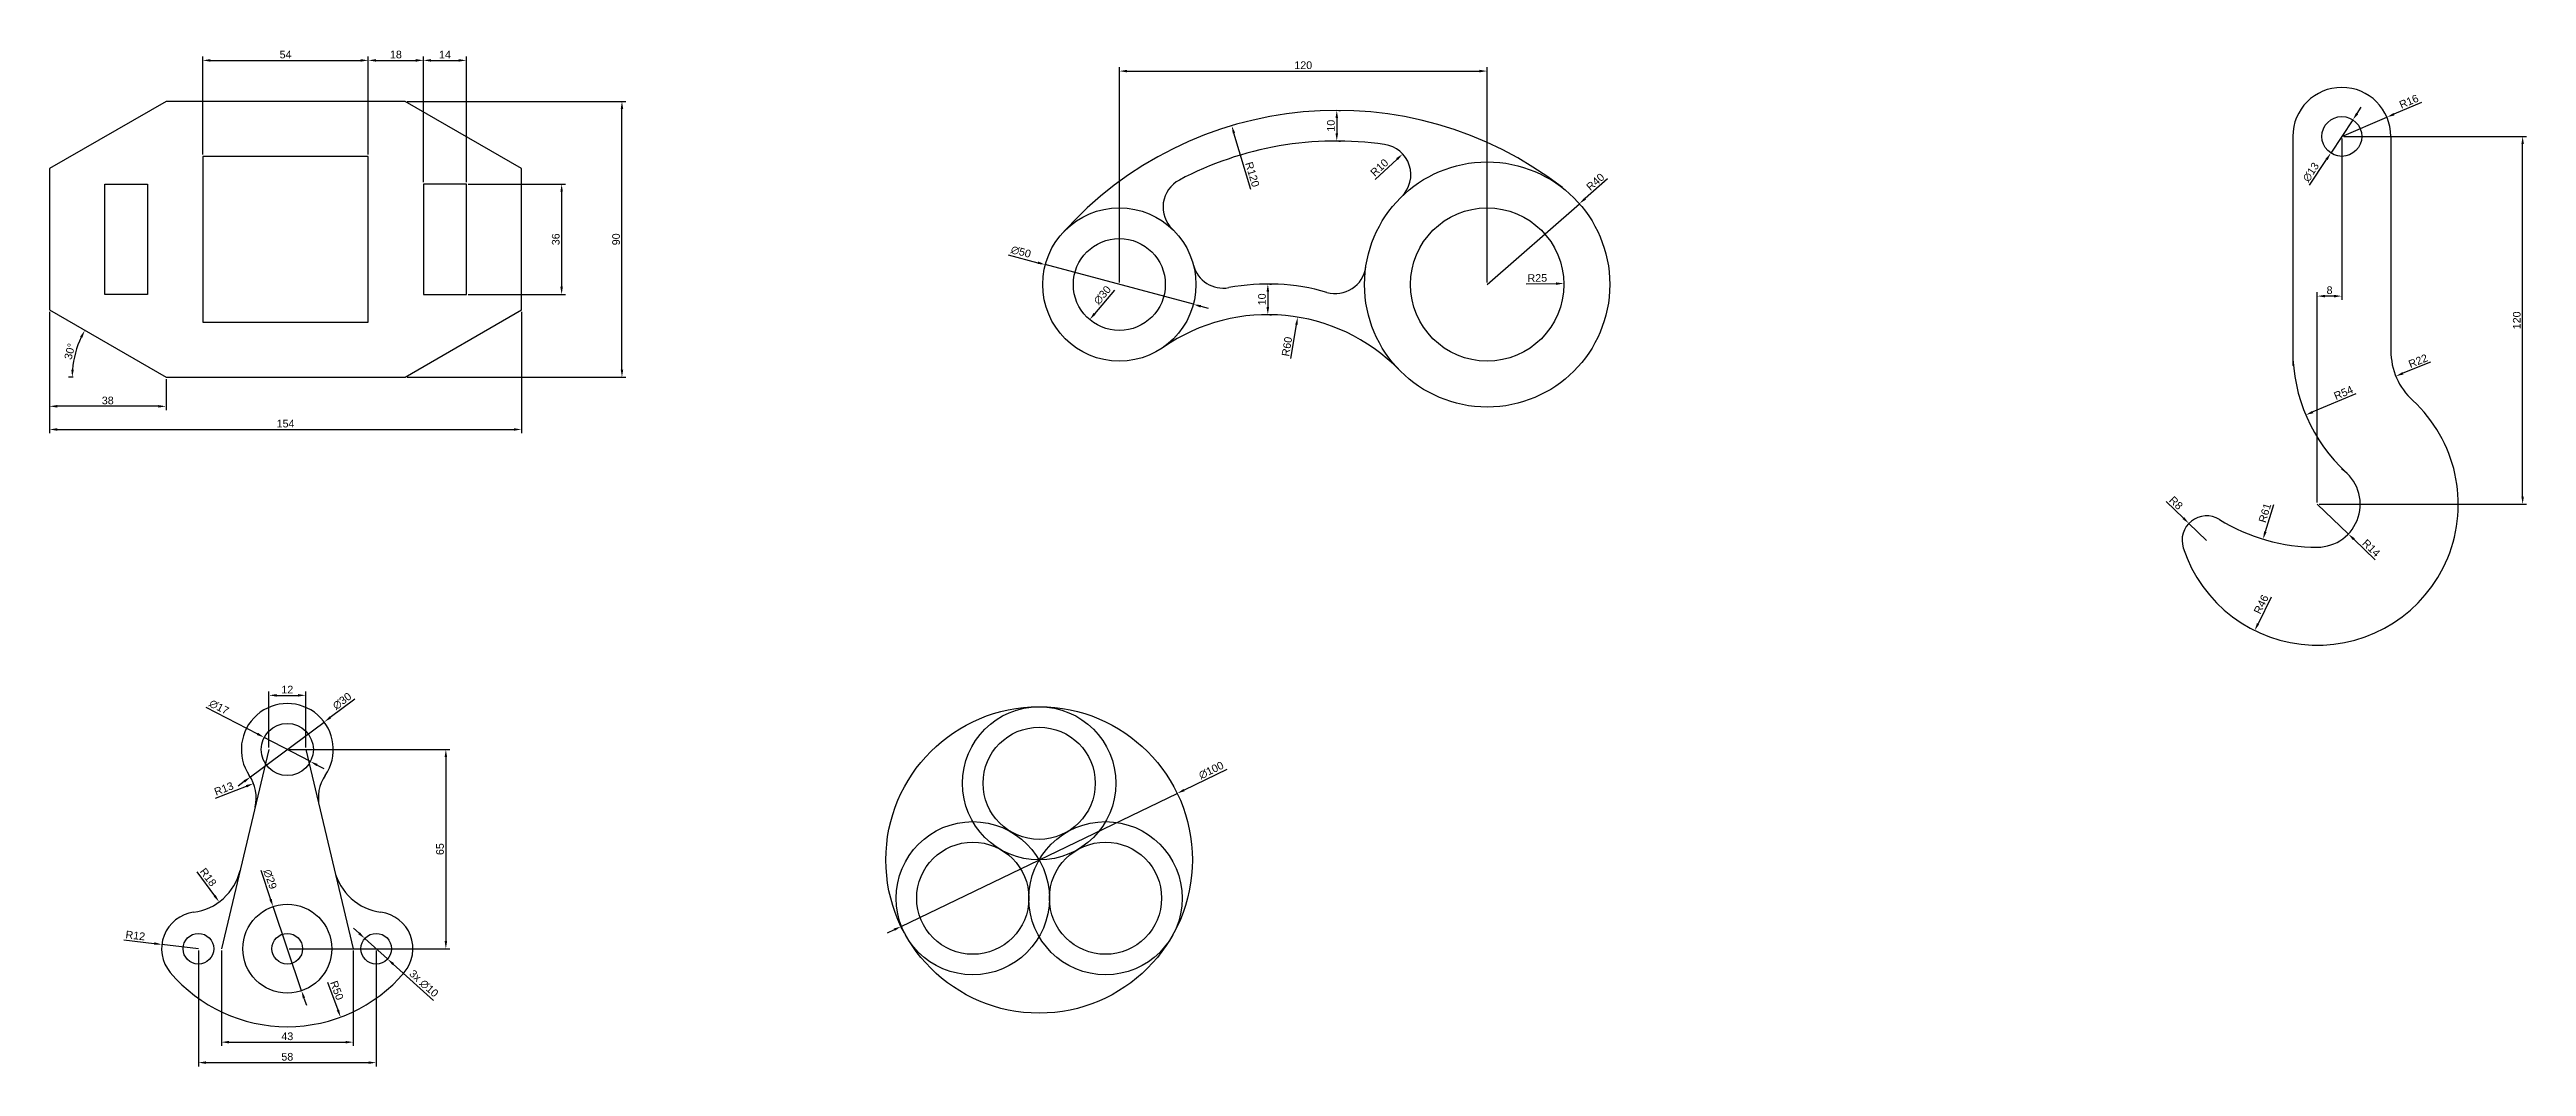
# Model space of a CAD drawing. Header units: millimetres. Extents: x 1952 to 2760, y 1445 to 1777.
import ezdxf

# ---------------------------------------------------------------- set-up
doc = ezdxf.new("R2010")
doc.units = ezdxf.units.MM
doc.styles.get("Standard").update_dxf_attribs({"font": 'arial.ttf'})
doc.dimstyles.new('ISO-25', dxfattribs={"dimtxt": 2.5, "dimasz": 2.5, "dimexe": 1.25, "dimexo": 0.625, "dimtad": 1, "dimtxsty": 'Standard', "dimcen": 2.5, "dimadec": 0, "dimazin": 0, "dimtfac": 1, "dimtmove": 0, "dimatfit": 3, "dimfxl": 0, "dimarcsym": 0})

# ---------------------------------------------------------------- blocks, each defined once
blk = doc.blocks.new('*D1')
at = {"color": 0, "lineweight": -2, "transparency": 16777216}
for p, q in [((1951.89, 1691.57), (1951.89, 1651.97)), ((2105.89, 1691.57), (2105.89, 1651.97)), ((1954.39, 1653.22), (2103.39, 1653.22))]:
    blk.add_line(p, q, dxfattribs=at)
at = {"color": 0, "transparency": 16777216}
for points in [[(1954.39, 1653.63), (1954.39, 1652.8), (1951.89, 1653.22)], [(2103.39, 1653.63), (2103.39, 1652.8), (2105.89, 1653.22)]]:
    blk.add_solid(points, dxfattribs=at)
at = {"layer": 'Defpoints', "color": 0, "transparency": 16777216}
for p in [(1951.89, 1692.2), (2105.89, 1692.2), (2105.89, 1653.22)]:
    blk.add_point(p, dxfattribs=at)
at = {"color": 0, "transparency": 16777216, "insert": (2028.89, 1655.12), "char_height": 2.5, "attachment_point": 5}
blk.add_mtext('154', dxfattribs=at)
blk = doc.blocks.new('*D2')
at = {"color": 0, "lineweight": -2, "transparency": 16777216}
for p, q in [((1951.89, 1691.57), (1951.89, 1659.52)), ((1989.89, 1669.63), (1989.89, 1659.52)), ((1987.39, 1660.77), (1954.39, 1660.77))]:
    blk.add_line(p, q, dxfattribs=at)
at = {"color": 0, "transparency": 16777216}
for points in [[(1954.39, 1661.19), (1954.39, 1660.35), (1951.89, 1660.77)], [(1987.39, 1661.19), (1987.39, 1660.35), (1989.89, 1660.77)]]:
    blk.add_solid(points, dxfattribs=at)
at = {"layer": 'Defpoints', "color": 0, "transparency": 16777216}
for p in [(1951.89, 1692.2), (1989.89, 1670.26), (1951.89, 1660.77)]:
    blk.add_point(p, dxfattribs=at)
at = {"color": 0, "transparency": 16777216, "insert": (1970.89, 1662.67), "char_height": 2.5, "attachment_point": 5}
blk.add_mtext('38', dxfattribs=at)
blk = doc.blocks.new('*D3')
at = {"color": 0, "lineweight": -2, "transparency": 16777216}
for p, q in [((2088.52, 1733.26), (2120.21, 1733.26)), ((2118.96, 1730.76), (2118.96, 1699.76)), ((2088.52, 1697.26), (2120.21, 1697.26))]:
    blk.add_line(p, q, dxfattribs=at)
at = {"color": 0, "transparency": 16777216}
for points in [[(2118.54, 1730.76), (2119.37, 1730.76), (2118.96, 1733.26)], [(2118.54, 1699.76), (2119.37, 1699.76), (2118.96, 1697.26)]]:
    blk.add_solid(points, dxfattribs=at)
at = {"layer": 'Defpoints', "color": 0, "transparency": 16777216}
for p in [(2087.89, 1733.26), (2087.89, 1697.26), (2118.96, 1697.26)]:
    blk.add_point(p, dxfattribs=at)
at = {"color": 0, "transparency": 16777216, "insert": (2117.05, 1715.26), "char_height": 2.5, "attachment_point": 5, "rotation": 90}
blk.add_mtext('36', dxfattribs=at)
blk = doc.blocks.new('*D4')
at = {"color": 0, "lineweight": -2, "transparency": 16777216}
for p, q in [((2001.89, 1742.88), (2001.89, 1774.89)), ((2004.39, 1773.64), (2053.39, 1773.64)), ((2055.89, 1742.88), (2055.89, 1774.89))]:
    blk.add_line(p, q, dxfattribs=at)
at = {"color": 0, "transparency": 16777216}
for points in [[(2004.39, 1774.06), (2004.39, 1773.22), (2001.89, 1773.64)], [(2053.39, 1774.06), (2053.39, 1773.22), (2055.89, 1773.64)]]:
    blk.add_solid(points, dxfattribs=at)
at = {"layer": 'Defpoints', "color": 0, "transparency": 16777216}
for p in [(2055.89, 1773.64), (2001.89, 1742.26), (2055.89, 1742.26)]:
    blk.add_point(p, dxfattribs=at)
at = {"color": 0, "transparency": 16777216, "insert": (2028.89, 1775.54), "char_height": 2.5, "attachment_point": 5}
blk.add_mtext('54', dxfattribs=at)
blk = doc.blocks.new('*D5')
at = {"color": 0, "lineweight": -2, "transparency": 16777216}
for p, q in [((2055.89, 1742.88), (2055.89, 1774.89)), ((2058.39, 1773.64), (2071.39, 1773.64)), ((2073.89, 1733.88), (2073.89, 1774.89))]:
    blk.add_line(p, q, dxfattribs=at)
at = {"color": 0, "transparency": 16777216}
for points in [[(2058.39, 1774.06), (2058.39, 1773.22), (2055.89, 1773.64)], [(2071.39, 1774.06), (2071.39, 1773.22), (2073.89, 1773.64)]]:
    blk.add_solid(points, dxfattribs=at)
at = {"layer": 'Defpoints', "color": 0, "transparency": 16777216}
for p in [(2073.89, 1773.64), (2055.89, 1742.26), (2073.89, 1733.26)]:
    blk.add_point(p, dxfattribs=at)
at = {"color": 0, "transparency": 16777216, "insert": (2064.89, 1775.54), "char_height": 2.5, "attachment_point": 5}
blk.add_mtext('18', dxfattribs=at)
blk = doc.blocks.new('*D6')
at = {"color": 0, "lineweight": -2, "transparency": 16777216}
for p, q in [((2073.89, 1733.88), (2073.89, 1774.89)), ((2076.39, 1773.64), (2085.39, 1773.64)), ((2087.89, 1733.88), (2087.89, 1774.89))]:
    blk.add_line(p, q, dxfattribs=at)
at = {"color": 0, "transparency": 16777216}
for points in [[(2076.39, 1774.06), (2076.39, 1773.22), (2073.89, 1773.64)], [(2085.39, 1774.06), (2085.39, 1773.22), (2087.89, 1773.64)]]:
    blk.add_solid(points, dxfattribs=at)
at = {"layer": 'Defpoints', "color": 0, "transparency": 16777216}
for p in [(2087.89, 1773.64), (2073.89, 1733.26), (2087.89, 1733.26)]:
    blk.add_point(p, dxfattribs=at)
at = {"color": 0, "transparency": 16777216, "insert": (2080.89, 1775.52), "char_height": 2.5, "attachment_point": 5}
blk.add_mtext('14', dxfattribs=at)
blk = doc.blocks.new('*D7')
at = {"color": 0, "lineweight": -2, "transparency": 16777216}
for p, q in [((2068.52, 1760.26), (2139.89, 1760.26)), ((2138.64, 1672.76), (2138.64, 1757.76)), ((2068.52, 1670.26), (2139.89, 1670.26))]:
    blk.add_line(p, q, dxfattribs=at)
at = {"color": 0, "transparency": 16777216}
for points in [[(2138.23, 1757.76), (2139.06, 1757.76), (2138.64, 1760.26)], [(2138.23, 1672.76), (2139.06, 1672.76), (2138.64, 1670.26)]]:
    blk.add_solid(points, dxfattribs=at)
at = {"layer": 'Defpoints', "color": 0, "transparency": 16777216}
for p in [(2067.89, 1760.26), (2138.64, 1760.26), (2067.89, 1670.26)]:
    blk.add_point(p, dxfattribs=at)
at = {"color": 0, "transparency": 16777216, "insert": (2136.74, 1715.26), "char_height": 2.5, "attachment_point": 5, "rotation": 90}
blk.add_mtext('90', dxfattribs=at)
blk = doc.blocks.new('*D8')
at = {"color": 0, "lineweight": -2, "transparency": 16777216}
blk.add_line((1959.62, 1670.26), (1958.05, 1670.26), dxfattribs=at)
blk.add_arc((1989.89, 1670.26), 30.59, 154.68354, 175.31646, dxfattribs=at)
at = {"color": 0, "transparency": 16777216}
for points in [[(1961.87, 1683.53), (1962.61, 1683.15), (1963.4, 1685.56)], [(1959.82, 1672.74), (1958.99, 1672.77), (1959.3, 1670.26)]]:
    blk.add_solid(points, dxfattribs=at)
at = {"layer": 'Defpoints', "color": 0, "transparency": 16777216}
for p in [(1951.89, 1692.2), (1961.15, 1680.72), (1960.25, 1670.26), (1989.89, 1670.26), (1989.89, 1670.26)]:
    blk.add_point(p, dxfattribs=at)
at = {"color": 0, "transparency": 16777216, "insert": (1958.51, 1678.67), "char_height": 2.5, "attachment_point": 5, "rotation": 75}
blk.add_mtext('30°', dxfattribs=at)
blk = doc.blocks.new('*D9')
at = {"color": 0, "lineweight": -2, "transparency": 16777216}
for p, q in [((2300.91, 1701.14), (2300.91, 1771.4)), ((2303.41, 1770.15), (2418.41, 1770.15)), ((2420.91, 1701.14), (2420.91, 1771.4))]:
    blk.add_line(p, q, dxfattribs=at)
at = {"color": 0, "transparency": 16777216}
for points in [[(2303.41, 1770.56), (2303.41, 1769.73), (2300.91, 1770.15)], [(2418.41, 1770.56), (2418.41, 1769.73), (2420.91, 1770.15)]]:
    blk.add_solid(points, dxfattribs=at)
at = {"layer": 'Defpoints', "color": 0, "transparency": 16777216}
for p in [(2420.91, 1770.15), (2300.91, 1700.52), (2420.91, 1700.52)]:
    blk.add_point(p, dxfattribs=at)
at = {"color": 0, "transparency": 16777216, "insert": (2360.91, 1772.05), "char_height": 2.5, "attachment_point": 5}
blk.add_mtext('120', dxfattribs=at)
blk = doc.blocks.new('*D10')
at = {"color": 0, "lineweight": -2, "transparency": 16777216}
for p, q in [((2371.85, 1754.83), (2371.85, 1749.83)), ((2372.47, 1757.33), (2373.1, 1757.33)), ((2372.47, 1747.33), (2373.1, 1747.33))]:
    blk.add_line(p, q, dxfattribs=at)
at = {"color": 0, "transparency": 16777216}
for points in [[(2371.43, 1754.83), (2372.27, 1754.83), (2371.85, 1757.33)], [(2371.43, 1749.83), (2372.27, 1749.83), (2371.85, 1747.33)]]:
    blk.add_solid(points, dxfattribs=at)
at = {"layer": 'Defpoints', "color": 0, "transparency": 16777216}
for p in [(2371.85, 1757.33), (2371.85, 1747.33), (2371.85, 1747.33)]:
    blk.add_point(p, dxfattribs=at)
at = {"color": 0, "transparency": 16777216, "insert": (2369.95, 1752.33), "char_height": 2.5, "attachment_point": 5, "rotation": 90}
blk.add_mtext('10', dxfattribs=at)
blk = doc.blocks.new('*D11')
at = {"color": 0, "lineweight": -2, "transparency": 16777216}
for p, q in [((2349.35, 1698.17), (2349.35, 1693.17)), ((2349.97, 1700.67), (2350.6, 1700.67)), ((2349.97, 1690.67), (2350.6, 1690.67))]:
    blk.add_line(p, q, dxfattribs=at)
at = {"color": 0, "transparency": 16777216}
for points in [[(2348.93, 1698.17), (2349.77, 1698.17), (2349.35, 1700.67)], [(2348.93, 1693.17), (2349.77, 1693.17), (2349.35, 1690.67)]]:
    blk.add_solid(points, dxfattribs=at)
at = {"layer": 'Defpoints', "color": 0, "transparency": 16777216}
for p in [(2349.35, 1700.67), (2349.35, 1690.67), (2349.35, 1690.67)]:
    blk.add_point(p, dxfattribs=at)
at = {"color": 0, "transparency": 16777216, "insert": (2347.45, 1695.67), "char_height": 2.5, "attachment_point": 5, "rotation": 90}
blk.add_mtext('10', dxfattribs=at)
blk = doc.blocks.new('*D12')
at = {"color": 0, "lineweight": -2, "transparency": 16777216}
blk.add_line((2299.33, 1698.64), (2292.84, 1690.97), dxfattribs=at)
at = {"color": 0, "transparency": 16777216}
blk.add_solid([(2292.52, 1691.24), (2293.16, 1690.7), (2291.23, 1689.06)], dxfattribs=at)
at = {"layer": 'Defpoints', "color": 0, "transparency": 16777216}
for p in [(2310.6, 1711.97), (2291.23, 1689.06)]:
    blk.add_point(p, dxfattribs=at)
at = {"color": 0, "transparency": 16777216, "insert": (2295.39, 1697.03), "char_height": 2.5, "attachment_point": 5, "rotation": 49.78536}
blk.add_mtext('∅30', dxfattribs=at)
blk = doc.blocks.new('*D13')
at = {"color": 0, "lineweight": -2, "transparency": 16777216}
for p, q in [((2264.65, 1710.23), (2274.35, 1707.63)), ((2325.06, 1694.05), (2276.76, 1706.99)), ((2327.48, 1693.4), (2329.89, 1692.76))]:
    blk.add_line(p, q, dxfattribs=at)
at = {"color": 0, "transparency": 16777216}
for points in [[(2274.46, 1708.03), (2274.24, 1707.23), (2276.76, 1706.99)], [(2327.58, 1693.81), (2327.37, 1693), (2325.06, 1694.05)]]:
    blk.add_solid(points, dxfattribs=at)
at = {"layer": 'Defpoints', "color": 0, "transparency": 16777216}
for p in [(2276.76, 1706.99), (2325.06, 1694.05)]:
    blk.add_point(p, dxfattribs=at)
at = {"color": 0, "transparency": 16777216, "insert": (2268.8, 1711.16), "char_height": 2.5, "attachment_point": 5, "rotation": 345.00863}
blk.add_mtext('∅50', dxfattribs=at)
blk = doc.blocks.new('*D14')
at = {"color": 0, "lineweight": -2, "transparency": 16777216}
blk.add_line((2343.79, 1731.51), (2338.3, 1749.94), dxfattribs=at)
at = {"color": 0, "transparency": 16777216}
blk.add_solid([(2338.69, 1750.06), (2337.9, 1749.82), (2337.58, 1752.33)], dxfattribs=at)
at = {"layer": 'Defpoints', "color": 0, "transparency": 16777216}
for p in [(2337.58, 1752.33), (2371.85, 1637.33)]:
    blk.add_point(p, dxfattribs=at)
at = {"color": 0, "transparency": 16777216, "insert": (2344.3, 1736.44), "char_height": 2.5, "attachment_point": 5, "rotation": 286.59298}
blk.add_mtext('R120', dxfattribs=at)
blk = doc.blocks.new('*D15')
at = {"color": 0, "lineweight": -2, "transparency": 16777216}
blk.add_line((2384.38, 1734.82), (2391.51, 1741.42), dxfattribs=at)
at = {"color": 0, "transparency": 16777216}
blk.add_solid([(2391.23, 1741.72), (2391.8, 1741.11), (2393.35, 1743.11)], dxfattribs=at)
at = {"layer": 'Defpoints', "color": 0, "transparency": 16777216}
for p in [(2393.35, 1743.11), (2386.01, 1736.32)]:
    blk.add_point(p, dxfattribs=at)
at = {"color": 0, "transparency": 16777216, "insert": (2385.74, 1738.66), "char_height": 2.5, "attachment_point": 5, "rotation": 42.78304}
blk.add_mtext('R10', dxfattribs=at)
blk = doc.blocks.new('*D16')
at = {"color": 0, "lineweight": -2, "transparency": 16777216}
blk.add_line((2433.67, 1700.68), (2443.41, 1700.81), dxfattribs=at)
at = {"color": 0, "transparency": 16777216}
blk.add_solid([(2443.4, 1701.22), (2443.42, 1700.39), (2445.91, 1700.84)], dxfattribs=at)
at = {"layer": 'Defpoints', "color": 0, "transparency": 16777216}
for p in [(2420.91, 1700.52), (2445.91, 1700.84)]:
    blk.add_point(p, dxfattribs=at)
at = {"color": 0, "transparency": 16777216, "insert": (2437.27, 1702.63), "char_height": 2.5, "attachment_point": 5, "rotation": 0.736}
blk.add_mtext('R25', dxfattribs=at)
blk = doc.blocks.new('*D17')
at = {"color": 0, "lineweight": -2, "transparency": 16777216}
for p, q in [((2460.18, 1734.94), (2452.87, 1728.53)), ((2420.91, 1700.52), (2450.99, 1726.88))]:
    blk.add_line(p, q, dxfattribs=at)
at = {"color": 0, "transparency": 16777216}
blk.add_solid([(2452.6, 1728.85), (2453.15, 1728.22), (2450.99, 1726.88)], dxfattribs=at)
at = {"layer": 'Defpoints', "color": 0, "transparency": 16777216}
for p in [(2450.99, 1726.88), (2420.91, 1700.52)]:
    blk.add_point(p, dxfattribs=at)
at = {"color": 0, "transparency": 16777216, "insert": (2456.21, 1733.99), "char_height": 2.5, "attachment_point": 5, "rotation": 41.23551}
blk.add_mtext('R40', dxfattribs=at)
blk = doc.blocks.new('*D18')
at = {"color": 0, "lineweight": -2, "transparency": 16777216}
blk.add_line((2356.88, 1676.4), (2358.69, 1687.41), dxfattribs=at)
at = {"color": 0, "transparency": 16777216}
blk.add_solid([(2358.28, 1687.47), (2359.1, 1687.34), (2359.1, 1689.87)], dxfattribs=at)
at = {"layer": 'Defpoints', "color": 0, "transparency": 16777216}
for p in [(2359.1, 1689.87), (2349.35, 1630.67)]:
    blk.add_point(p, dxfattribs=at)
at = {"color": 0, "transparency": 16777216, "insert": (2355.59, 1680.27), "char_height": 2.5, "attachment_point": 5, "rotation": 80.65229}
blk.add_mtext('R60', dxfattribs=at)
blk = doc.blocks.new('*D19')
at = {"color": 0, "lineweight": -2, "transparency": 16777216}
for p, q in [((2699.74, 1748.19), (2699.74, 1695.48)), ((2691.74, 1629.44), (2691.74, 1697.98)), ((2697.24, 1696.73), (2694.24, 1696.73))]:
    blk.add_line(p, q, dxfattribs=at)
at = {"color": 0, "transparency": 16777216}
for points in [[(2694.24, 1697.14), (2694.24, 1696.31), (2691.74, 1696.73)], [(2697.24, 1697.14), (2697.24, 1696.31), (2699.74, 1696.73)]]:
    blk.add_solid(points, dxfattribs=at)
at = {"layer": 'Defpoints', "color": 0, "transparency": 16777216}
for p in [(2699.74, 1748.82), (2691.74, 1696.73), (2691.74, 1628.82)]:
    blk.add_point(p, dxfattribs=at)
at = {"color": 0, "transparency": 16777216, "insert": (2695.74, 1698.63), "char_height": 2.5, "attachment_point": 5}
blk.add_mtext('8', dxfattribs=at)
blk = doc.blocks.new('*D20')
at = {"color": 0, "lineweight": -2, "transparency": 16777216}
for p, q in [((2700.36, 1748.82), (2759.98, 1748.82)), ((2758.73, 1631.32), (2758.73, 1746.32)), ((2692.36, 1628.82), (2759.98, 1628.82))]:
    blk.add_line(p, q, dxfattribs=at)
at = {"color": 0, "transparency": 16777216}
for points in [[(2758.31, 1746.32), (2759.15, 1746.32), (2758.73, 1748.82)], [(2758.31, 1631.32), (2759.15, 1631.32), (2758.73, 1628.82)]]:
    blk.add_solid(points, dxfattribs=at)
at = {"layer": 'Defpoints', "color": 0, "transparency": 16777216}
for p in [(2699.74, 1748.82), (2758.73, 1748.82), (2691.74, 1628.82)]:
    blk.add_point(p, dxfattribs=at)
at = {"color": 0, "transparency": 16777216, "insert": (2756.83, 1688.82), "char_height": 2.5, "attachment_point": 5, "rotation": 90}
blk.add_mtext('120', dxfattribs=at)
blk = doc.blocks.new('*D21')
at = {"color": 0, "lineweight": -2, "transparency": 16777216}
for p, q in [((2703.33, 1754.23), (2696.14, 1743.4)), ((2704.72, 1756.31), (2706.1, 1758.4)), ((2689.2, 1732.94), (2694.76, 1741.32))]:
    blk.add_line(p, q, dxfattribs=at)
at = {"color": 0, "transparency": 16777216}
for points in [[(2704.37, 1756.54), (2705.06, 1756.08), (2703.33, 1754.23)], [(2694.41, 1741.55), (2695.11, 1741.09), (2696.14, 1743.4)]]:
    blk.add_solid(points, dxfattribs=at)
at = {"layer": 'Defpoints', "color": 0, "transparency": 16777216}
for p in [(2703.33, 1754.23), (2696.14, 1743.4)]:
    blk.add_point(p, dxfattribs=at)
at = {"color": 0, "transparency": 16777216, "insert": (2689.65, 1737.18), "char_height": 2.5, "attachment_point": 5, "rotation": 56.41629}
blk.add_mtext('∅13', dxfattribs=at)
blk = doc.blocks.new('*D22')
at = {"color": 0, "lineweight": -2, "transparency": 16777216}
for p, q in [((2699.74, 1748.82), (2714.45, 1755.1)), ((2725.69, 1759.9), (2716.75, 1756.08))]:
    blk.add_line(p, q, dxfattribs=at)
at = {"color": 0, "transparency": 16777216}
blk.add_solid([(2716.59, 1756.47), (2716.92, 1755.7), (2714.45, 1755.1)], dxfattribs=at)
at = {"layer": 'Defpoints', "color": 0, "transparency": 16777216}
for p in [(2714.45, 1755.1), (2699.74, 1748.82)]:
    blk.add_point(p, dxfattribs=at)
at = {"color": 0, "transparency": 16777216, "insert": (2721.62, 1760.23), "char_height": 2.5, "attachment_point": 5, "rotation": 23.13084}
blk.add_mtext('R16', dxfattribs=at)
blk = doc.blocks.new('*D23')
at = {"color": 0, "lineweight": -2, "transparency": 16777216}
blk.add_line((2728.66, 1675.2), (2719.68, 1671.54), dxfattribs=at)
at = {"color": 0, "transparency": 16777216}
blk.add_solid([(2719.52, 1671.93), (2719.84, 1671.16), (2717.36, 1670.6)], dxfattribs=at)
at = {"layer": 'Defpoints', "color": 0, "transparency": 16777216}
for p in [(2737.74, 1678.9), (2717.36, 1670.6)]:
    blk.add_point(p, dxfattribs=at)
at = {"color": 0, "transparency": 16777216, "insert": (2724.62, 1675.58), "char_height": 2.5, "attachment_point": 5, "rotation": 22.15755}
blk.add_mtext('R22', dxfattribs=at)
blk = doc.blocks.new('*D24')
at = {"color": 0, "lineweight": -2, "transparency": 16777216}
for p, q in [((2691.74, 1628.82), (2701.85, 1619.13)), ((2710.67, 1610.69), (2703.66, 1617.41))]:
    blk.add_line(p, q, dxfattribs=at)
at = {"color": 0, "transparency": 16777216}
blk.add_solid([(2703.95, 1617.71), (2703.37, 1617.1), (2701.85, 1619.13)], dxfattribs=at)
at = {"layer": 'Defpoints', "color": 0, "transparency": 16777216}
for p in [(2691.74, 1628.82), (2701.85, 1619.13)]:
    blk.add_point(p, dxfattribs=at)
at = {"color": 0, "transparency": 16777216, "insert": (2709.37, 1614.54), "char_height": 2.5, "attachment_point": 5, "rotation": 316.24596}
blk.add_mtext('R14', dxfattribs=at)
blk = doc.blocks.new('*D25')
at = {"color": 0, "lineweight": -2, "transparency": 16777216}
blk.add_line((2704.34, 1664.84), (2690.27, 1658.92), dxfattribs=at)
at = {"color": 0, "transparency": 16777216}
blk.add_solid([(2690.11, 1659.3), (2690.43, 1658.53), (2687.97, 1657.95)], dxfattribs=at)
at = {"layer": 'Defpoints', "color": 0, "transparency": 16777216}
for p in [(2737.74, 1678.9), (2687.97, 1657.95)]:
    blk.add_point(p, dxfattribs=at)
at = {"color": 0, "transparency": 16777216, "insert": (2700.28, 1665.19), "char_height": 2.5, "attachment_point": 5, "rotation": 22.82404}
blk.add_mtext('R54', dxfattribs=at)
blk = doc.blocks.new('*D26')
at = {"color": 0, "lineweight": -2, "transparency": 16777216}
for p, q in [((2642.43, 1629.7), (2648.04, 1624.3)), ((2655.61, 1617.03), (2649.85, 1622.57))]:
    blk.add_line(p, q, dxfattribs=at)
at = {"color": 0, "transparency": 16777216}
blk.add_solid([(2648.33, 1624.61), (2647.75, 1624), (2649.85, 1622.57)], dxfattribs=at)
at = {"layer": 'Defpoints', "color": 0, "transparency": 16777216}
for p in [(2649.85, 1622.57), (2655.61, 1617.03)]:
    blk.add_point(p, dxfattribs=at)
at = {"color": 0, "transparency": 16777216, "insert": (2645.65, 1629.24), "char_height": 2.5, "attachment_point": 5, "rotation": 316.13583}
blk.add_mtext('R8', dxfattribs=at)
blk = doc.blocks.new('*D27')
at = {"color": 0, "lineweight": -2, "transparency": 16777216}
blk.add_line((2677.45, 1628.67), (2674.77, 1619.83), dxfattribs=at)
at = {"color": 0, "transparency": 16777216}
blk.add_solid([(2674.37, 1619.95), (2675.17, 1619.71), (2674.05, 1617.44)], dxfattribs=at)
at = {"layer": 'Defpoints', "color": 0, "transparency": 16777216}
for p in [(2691.74, 1675.82), (2674.05, 1617.44)]:
    blk.add_point(p, dxfattribs=at)
at = {"color": 0, "transparency": 16777216, "insert": (2674.65, 1626), "char_height": 2.5, "attachment_point": 5, "rotation": 73.13939}
blk.add_mtext('R61', dxfattribs=at)
blk = doc.blocks.new('*D28')
at = {"color": 0, "lineweight": -2, "transparency": 16777216}
blk.add_line((2676.74, 1598.55), (2672.42, 1589.84), dxfattribs=at)
at = {"color": 0, "transparency": 16777216}
blk.add_solid([(2672.04, 1590.03), (2672.79, 1589.66), (2671.31, 1587.6)], dxfattribs=at)
at = {"layer": 'Defpoints', "color": 0, "transparency": 16777216}
for p in [(2691.74, 1628.82), (2671.31, 1587.6)]:
    blk.add_point(p, dxfattribs=at)
at = {"color": 0, "transparency": 16777216, "insert": (2673.43, 1596.16), "char_height": 2.5, "attachment_point": 5, "rotation": 63.63032}
blk.add_mtext('R46', dxfattribs=at)
blk = doc.blocks.new('*D29')
at = {"color": 0, "lineweight": -2, "transparency": 16777216}
for p, q in [((2023.46, 1549.43), (2023.46, 1567.72)), ((2035.46, 1549.43), (2035.46, 1567.72)), ((2025.96, 1566.47), (2032.96, 1566.47))]:
    blk.add_line(p, q, dxfattribs=at)
at = {"color": 0, "transparency": 16777216}
for points in [[(2025.96, 1566.88), (2025.96, 1566.05), (2023.46, 1566.47)], [(2032.96, 1566.88), (2032.96, 1566.05), (2035.46, 1566.47)]]:
    blk.add_solid(points, dxfattribs=at)
at = {"layer": 'Defpoints', "color": 0, "transparency": 16777216}
for p in [(2035.46, 1566.47), (2023.46, 1548.8), (2035.46, 1548.8)]:
    blk.add_point(p, dxfattribs=at)
at = {"color": 0, "transparency": 16777216, "insert": (2029.46, 1568.35), "char_height": 2.5, "attachment_point": 5}
blk.add_mtext('12', dxfattribs=at)
blk = doc.blocks.new('*D32')
at = {"color": 0, "lineweight": -2, "transparency": 16777216}
for p, q in [((2007.96, 1483.18), (2007.96, 1452.06)), ((2050.96, 1483.18), (2050.96, 1452.06)), ((2010.46, 1453.31), (2048.46, 1453.31))]:
    blk.add_line(p, q, dxfattribs=at)
at = {"color": 0, "transparency": 16777216}
for points in [[(2010.46, 1453.72), (2010.46, 1452.89), (2007.96, 1453.31)], [(2048.46, 1453.72), (2048.46, 1452.89), (2050.96, 1453.31)]]:
    blk.add_solid(points, dxfattribs=at)
at = {"layer": 'Defpoints', "color": 0, "transparency": 16777216}
for p in [(2007.96, 1483.8), (2050.96, 1483.8), (2050.96, 1453.31)]:
    blk.add_point(p, dxfattribs=at)
at = {"color": 0, "transparency": 16777216, "insert": (2029.46, 1455.21), "char_height": 2.5, "attachment_point": 5}
blk.add_mtext('43', dxfattribs=at)
blk = doc.blocks.new('*D33')
at = {"color": 0, "lineweight": -2, "transparency": 16777216}
for p, q in [((2000.46, 1483.18), (2000.46, 1445.38)), ((2058.46, 1483.18), (2058.46, 1445.38)), ((2002.96, 1446.63), (2055.96, 1446.63))]:
    blk.add_line(p, q, dxfattribs=at)
at = {"color": 0, "transparency": 16777216}
for points in [[(2002.96, 1447.05), (2002.96, 1446.21), (2000.46, 1446.63)], [(2055.96, 1447.05), (2055.96, 1446.21), (2058.46, 1446.63)]]:
    blk.add_solid(points, dxfattribs=at)
at = {"layer": 'Defpoints', "color": 0, "transparency": 16777216}
for p in [(2000.46, 1483.8), (2058.46, 1483.8), (2058.46, 1446.63)]:
    blk.add_point(p, dxfattribs=at)
at = {"color": 0, "transparency": 16777216, "insert": (2029.46, 1448.53), "char_height": 2.5, "attachment_point": 5}
blk.add_mtext('58', dxfattribs=at)
blk = doc.blocks.new('*D34')
at = {"color": 0, "lineweight": -2, "transparency": 16777216}
for p, q in [((2030.08, 1548.8), (2082.44, 1548.8)), ((2081.19, 1546.3), (2081.19, 1486.3)), ((2030.08, 1483.8), (2082.44, 1483.8))]:
    blk.add_line(p, q, dxfattribs=at)
at = {"color": 0, "transparency": 16777216}
for points in [[(2080.78, 1546.3), (2081.61, 1546.3), (2081.19, 1548.8)], [(2080.78, 1486.3), (2081.61, 1486.3), (2081.19, 1483.8)]]:
    blk.add_solid(points, dxfattribs=at)
at = {"layer": 'Defpoints', "color": 0, "transparency": 16777216}
for p in [(2029.46, 1548.8), (2029.46, 1483.8), (2081.19, 1483.8)]:
    blk.add_point(p, dxfattribs=at)
at = {"color": 0, "transparency": 16777216, "insert": (2079.29, 1516.3), "char_height": 2.5, "attachment_point": 5, "rotation": 90}
blk.add_mtext('65', dxfattribs=at)
blk = doc.blocks.new('*D35')
at = {"color": 0, "lineweight": -2, "transparency": 16777216}
for p, q in [((2002.93, 1562.63), (2019.7, 1553.89)), ((2036.99, 1544.87), (2021.92, 1552.73)), ((2039.21, 1543.71), (2041.43, 1542.56))]:
    blk.add_line(p, q, dxfattribs=at)
at = {"color": 0, "transparency": 16777216}
for points in [[(2019.9, 1554.26), (2019.51, 1553.52), (2021.92, 1552.73)], [(2039.4, 1544.08), (2039.02, 1543.34), (2036.99, 1544.87)]]:
    blk.add_solid(points, dxfattribs=at)
at = {"layer": 'Defpoints', "color": 0, "transparency": 16777216}
for p in [(2021.92, 1552.73), (2036.99, 1544.87)]:
    blk.add_point(p, dxfattribs=at)
at = {"color": 0, "transparency": 16777216, "insert": (2007.19, 1562.63), "char_height": 2.5, "attachment_point": 5, "rotation": 332.45768}
blk.add_mtext('∅17', dxfattribs=at)
blk = doc.blocks.new('*D36')
at = {"color": 0, "lineweight": -2, "transparency": 16777216}
for p, q in [((2051.54, 1565.25), (2043.49, 1559.26)), ((2017.43, 1539.84), (2041.49, 1557.76)), ((2015.42, 1538.35), (2013.42, 1536.85))]:
    blk.add_line(p, q, dxfattribs=at)
at = {"color": 0, "transparency": 16777216}
for points in [[(2043.24, 1559.59), (2043.74, 1558.92), (2041.49, 1557.76)], [(2015.17, 1538.68), (2015.67, 1538.01), (2017.43, 1539.84)]]:
    blk.add_solid(points, dxfattribs=at)
at = {"layer": 'Defpoints', "color": 0, "transparency": 16777216}
for p in [(2041.49, 1557.76), (2017.43, 1539.84)]:
    blk.add_point(p, dxfattribs=at)
at = {"color": 0, "transparency": 16777216, "insert": (2047.34, 1564.58), "char_height": 2.5, "attachment_point": 5, "rotation": 36.68509}
blk.add_mtext('∅30', dxfattribs=at)
blk = doc.blocks.new('*D37')
at = {"color": 0, "lineweight": -2, "transparency": 16777216}
for p, q in [((2020.78, 1509.43), (2024, 1499.9)), ((2034.11, 1470.07), (2024.81, 1497.53)), ((2034.91, 1467.7), (2035.71, 1465.33))]:
    blk.add_line(p, q, dxfattribs=at)
at = {"color": 0, "transparency": 16777216}
for points in [[(2024.4, 1500.04), (2023.61, 1499.77), (2024.81, 1497.53)], [(2035.31, 1467.83), (2034.52, 1467.57), (2034.11, 1470.07)]]:
    blk.add_solid(points, dxfattribs=at)
at = {"layer": 'Defpoints', "color": 0, "transparency": 16777216}
for p in [(2024.81, 1497.53), (2034.11, 1470.07)]:
    blk.add_point(p, dxfattribs=at)
at = {"color": 0, "transparency": 16777216, "insert": (2023.86, 1506.48), "char_height": 2.5, "attachment_point": 5, "rotation": 288.71216}
blk.add_mtext('∅29', dxfattribs=at)
blk = doc.blocks.new('*D38')
at = {"color": 0, "lineweight": -2, "transparency": 16777216}
for p, q in [((2052.89, 1488.83), (2051.04, 1490.5)), ((2054.75, 1487.15), (2062.17, 1480.45)), ((2077.2, 1466.87), (2064.02, 1478.77))]:
    blk.add_line(p, q, dxfattribs=at)
at = {"color": 0, "transparency": 16777216}
for points in [[(2053.17, 1489.14), (2052.61, 1488.52), (2054.75, 1487.15)], [(2064.3, 1479.08), (2063.74, 1478.46), (2062.17, 1480.45)]]:
    blk.add_solid(points, dxfattribs=at)
at = {"layer": 'Defpoints', "color": 0, "transparency": 16777216}
for p in [(2054.75, 1487.15), (2062.17, 1480.45)]:
    blk.add_point(p, dxfattribs=at)
at = {"color": 0, "transparency": 16777216, "insert": (2073.99, 1472.43), "char_height": 2.5, "attachment_point": 5, "rotation": 317.90942}
blk.add_mtext('3x ∅10', dxfattribs=at)
blk = doc.blocks.new('*D39')
at = {"color": 0, "lineweight": -2, "transparency": 16777216}
blk.add_line((2006.08, 1532.92), (2016.12, 1536.81), dxfattribs=at)
at = {"color": 0, "transparency": 16777216}
blk.add_solid([(2015.97, 1537.2), (2016.27, 1536.42), (2018.45, 1537.71)], dxfattribs=at)
at = {"layer": 'Defpoints', "color": 0, "transparency": 16777216}
for p in [(2018.45, 1537.71), (2006.33, 1533.02)]:
    blk.add_point(p, dxfattribs=at)
at = {"color": 0, "transparency": 16777216, "insert": (2008.76, 1536), "char_height": 2.5, "attachment_point": 5, "rotation": 21.15876}
blk.add_mtext('R13', dxfattribs=at)
blk = doc.blocks.new('*D40')
at = {"color": 0, "lineweight": -2, "transparency": 16777216}
blk.add_line((1999.97, 1508.9), (2005.76, 1501.08), dxfattribs=at)
at = {"color": 0, "transparency": 16777216}
blk.add_solid([(2006.09, 1501.33), (2005.42, 1500.83), (2007.24, 1499.07)], dxfattribs=at)
at = {"layer": 'Defpoints', "color": 0, "transparency": 16777216}
for p in [(1996.54, 1513.54), (2007.24, 1499.07)]:
    blk.add_point(p, dxfattribs=at)
at = {"color": 0, "transparency": 16777216, "insert": (2003.65, 1507.13), "char_height": 2.5, "attachment_point": 5, "rotation": 306.45884}
blk.add_mtext('R18', dxfattribs=at)
blk = doc.blocks.new('*D41')
at = {"color": 0, "lineweight": -2, "transparency": 16777216}
for p, q in [((1976.11, 1486.66), (1986.06, 1485.49)), ((2000.46, 1483.8), (1988.54, 1485.2))]:
    blk.add_line(p, q, dxfattribs=at)
at = {"color": 0, "transparency": 16777216}
blk.add_solid([(1986.1, 1485.9), (1986.01, 1485.08), (1988.54, 1485.2)], dxfattribs=at)
at = {"layer": 'Defpoints', "color": 0, "transparency": 16777216}
for p in [(1988.54, 1485.2), (2000.46, 1483.8)]:
    blk.add_point(p, dxfattribs=at)
at = {"color": 0, "transparency": 16777216, "insert": (1979.9, 1488.11), "char_height": 2.5, "attachment_point": 5, "rotation": 353.30694}
blk.add_mtext('R12', dxfattribs=at)
blk = doc.blocks.new('*D42')
at = {"color": 0, "lineweight": -2, "transparency": 16777216}
blk.add_line((2042.59, 1472.93), (2045.97, 1463.82), dxfattribs=at)
at = {"color": 0, "transparency": 16777216}
blk.add_solid([(2046.36, 1463.96), (2045.58, 1463.67), (2046.84, 1461.47)], dxfattribs=at)
at = {"layer": 'Defpoints', "color": 0, "transparency": 16777216}
for p in [(2029.46, 1508.36), (2046.84, 1461.47)]:
    blk.add_point(p, dxfattribs=at)
at = {"color": 0, "transparency": 16777216, "insert": (2045.63, 1470.21), "char_height": 2.5, "attachment_point": 5, "rotation": 290.33853}
blk.add_mtext('R50', dxfattribs=at)
blk = doc.blocks.new('*U43')
blk.add_circle((0, 0), 25)
blk = doc.blocks.new('*U44')
at = {"color": 0, "linetype": 'ByBlock', "lineweight": -2, "transparency": 16777216}
blk.add_blockref('*U43', (2274.75, 1537.77), dxfattribs=at)
for p, rotation in [((2253.1, 1500.27), 120), ((2296.4, 1500.27), 240)]:
    blk.add_blockref('*U43', p, dxfattribs=dict(at, rotation=rotation))
blk = doc.blocks.new('*D45')
at = {"color": 0, "lineweight": -2, "transparency": 16777216}
for p, q in [((2336.01, 1542.28), (2322.05, 1535.55)), ((2229.7, 1491.07), (2319.79, 1534.47)), ((2227.45, 1489.98), (2225.2, 1488.9))]:
    blk.add_line(p, q, dxfattribs=at)
at = {"color": 0, "transparency": 16777216}
for points in [[(2321.87, 1535.93), (2322.23, 1535.18), (2319.79, 1534.47)], [(2227.27, 1490.36), (2227.63, 1489.61), (2229.7, 1491.07)]]:
    blk.add_solid(points, dxfattribs=at)
at = {"layer": 'Defpoints', "color": 0, "transparency": 16777216}
for p in [(2319.79, 1534.47), (2229.7, 1491.07)]:
    blk.add_point(p, dxfattribs=at)
at = {"color": 0, "transparency": 16777216, "insert": (2330.88, 1542), "char_height": 2.5, "attachment_point": 5, "rotation": 25.72211}
blk.add_mtext('∅100', dxfattribs=at)

msp = doc.modelspace()

# ---------------------------------------------------------------- linework, layer by layer
for p, q in [((2683.739, 1748.816), (2683.739, 1674.115)), ((2715.739, 1748.816), (2715.739, 1678.896)), ((2699.739, 1640.529), (2699.739, 1640.305)), ((2023.457, 1548.8), (2007.957, 1483.8)), ((2035.457, 1548.8), (2050.957, 1483.8))]:
    msp.add_line(p, q)
for points in [[(1989.894, 1670.259), (2067.894, 1670.259), (2105.894, 1692.199), (2105.894, 1738.32), (2067.894, 1760.259), (1989.894, 1760.259), (1951.894, 1738.32), (1951.894, 1692.199)], [(2001.894, 1688.259), (2055.894, 1688.259), (2055.894, 1742.259), (2001.894, 1742.259)], [(1983.894, 1697.259), (1969.894, 1697.259), (1969.894, 1733.259), (1983.894, 1733.259)], [(2073.894, 1697.259), (2087.894, 1697.259), (2087.894, 1733.259), (2073.894, 1733.259)]]:
    msp.add_lwpolyline(points, close=True)
for centre, radius in [((2699.739, 1748.816), 6.5), ((2420.912, 1700.519), 40), ((2300.912, 1700.519), 25), ((2420.912, 1700.519), 25), ((2300.912, 1700.519), 15), ((2274.748, 1512.768), 50), ((2029.457, 1548.8), 8.5), ((2274.748, 1537.768), 18.301), ((2253.098, 1500.268), 18.301), ((2296.399, 1500.268), 18.301), ((2029.457, 1483.8), 14.5), ((2000.457, 1483.8), 5), ((2029.457, 1483.8), 5), ((2058.457, 1483.8), 5)]:
    msp.add_circle(centre, radius)
for centre, radius, start, end in [((2699.739, 1748.816), 16, 0, 180), ((2371.85, 1637.329), 120, 52.172861, 138.306231), ((2371.85, 1637.329), 110, 81.859156, 117.834049), ((2386.01, 1736.322), 10, 314.269654, 81.859156), ((2325.158, 1725.76), 10, 117.834049, 226.151747), ((2334.784, 1709.333), 10, 194.586387, 280.490343), ((2371.412, 1707.568), 10, 253.991852, 351.895059), ((2349.35, 1630.67), 70, 73.991852, 100.490343), ((2349.35, 1630.67), 60, 44.305556, 124.739972), ((2737.739, 1678.896), 54, 180, 227.431546), ((2691.739, 1628.816), 46, 99.751373, 100.01541), ((2737.739, 1678.896), 22, 180, 227.431546), ((2691.739, 1628.816), 46, 198.070703, 47.431546), ((2691.739, 1628.816), 14, 270, 55.150095), ((2655.613, 1617.029), 8, 58.428656, 198.070703), ((2691.739, 1675.816), 61, 238.428656, 270), ((2029.457, 1548.8), 15, 325.690242, 214.309758), ((2006.329, 1533.018), 13, 346.587642, 34.309758), ((2052.585, 1533.018), 13, 145.690242, 193.412358), ((1996.545, 1513.544), 18, 277.492582, 346.587642), ((2062.369, 1513.544), 18, 193.412358, 262.507418), ((2000.457, 1483.8), 12, 97.492582, 220.256613), ((2058.457, 1483.8), 12, 319.743387, 82.507418), ((2029.457, 1508.356), 50, 220.256613, 319.743387)]:
    msp.add_arc(centre, radius, start, end)

# ---------------------------------------------------------------- block references
msp.add_blockref('*U44', (0, 0))

# ---------------------------------------------------------------- dimensions: what is measured, and where the dimension line sits
for base, p1, p2, picture, middle in [((2055.894, 1773.639), (2001.894, 1742.259), (2055.894, 1742.259), '*D4', (2028.894, 1775.535)), ((2073.894, 1773.639), (2055.894, 1742.259), (2073.894, 1733.259), '*D5', (2064.894, 1775.541)), ((2087.894, 1773.639), (2073.894, 1733.259), (2087.894, 1733.259), '*D6', (2080.894, 1775.519)), ((2420.912, 1770.147), (2300.912, 1700.519), (2420.912, 1700.519), '*D9', (2360.912, 1772.049)), ((2691.739, 1696.726), (2699.739, 1748.816), (2691.739, 1628.816), '*D19', (2695.739, 1698.627)), ((2105.894, 1653.218), (1951.894, 1692.199), (2105.894, 1692.199), '*D1', (2028.894, 1655.119)), ((1951.894, 1660.769), (1989.894, 1670.259), (1951.894, 1692.199), '*D2', (1970.894, 1662.671)), ((2035.457, 1566.467), (2023.457, 1548.8), (2035.457, 1548.8), '*D29', (2029.457, 1568.347)), ((2058.457, 1446.628), (2000.457, 1483.8), (2058.457, 1483.8), '*D33', (2029.457, 1448.53)), ((2050.957, 1453.307), (2007.957, 1483.8), (2050.957, 1483.8), '*D32', (2029.457, 1455.209))]:
    dim = msp.add_linear_dim(base=base, p1=p1, p2=p2, dimstyle='ISO-25')
    dim.commit()
    dim.dimension.update_dxf_attribs({"geometry": picture, "text_midpoint": middle})
for center, mpoint, picture, middle in [((2699.739, 1748.816), (2714.453, 1755.101), '*D22', (2721.624, 1760.233)), ((2420.912, 1700.519), (2450.992, 1726.885), '*D17', (2456.212, 1733.988)), ((2655.613, 1617.029), (2649.845, 1622.572), '*D26', (2645.652, 1629.24)), ((2691.739, 1628.816), (2701.851, 1619.134), '*D24', (2709.368, 1614.54))]:
    dim = msp.add_radius_dim(center=center, mpoint=mpoint, dimstyle='ISO-25')
    dim.commit()
    dim.dimension.update_dxf_attribs({"geometry": picture, "text_midpoint": middle})
for base, p1, p2, picture, middle in [((2138.645, 1760.259), (2067.894, 1670.259), (2067.894, 1760.259), '*D7', (2136.743, 1715.259)), ((2371.85, 1747.329), (2371.85, 1757.329), (2371.85, 1747.329), '*D10', (2369.948, 1752.329)), ((2758.729, 1748.816), (2691.739, 1628.816), (2699.739, 1748.816), '*D20', (2756.827, 1688.816)), ((2118.955, 1697.259), (2087.894, 1733.259), (2087.894, 1697.259), '*D3', (2117.053, 1715.259)), ((2349.35, 1690.67), (2349.35, 1700.67), (2349.35, 1690.67), '*D11', (2347.448, 1695.67)), ((2081.194, 1483.8), (2029.457, 1548.8), (2029.457, 1483.8), '*D34', (2079.293, 1516.3))]:
    dim = msp.add_linear_dim(base=base, p1=p1, p2=p2, angle=90, dimstyle='ISO-25')
    dim.commit()
    dim.dimension.update_dxf_attribs({"geometry": picture, "text_midpoint": middle})
for p1, p2, picture, middle in [((2703.334, 1754.231), (2696.143, 1743.401), '*D21', (2689.647, 1737.181)), ((2325.061, 1694.052), (2276.763, 1706.985), '*D13', (2268.8, 1711.159)), ((2017.428, 1539.839), (2041.486, 1557.762), '*D36', (2047.342, 1564.583)), ((2034.109, 1470.067), (2024.805, 1497.534), '*D37', (2023.856, 1506.48))]:
    dim = msp.add_diameter_dim_2p(p1=p1, p2=p2, dimstyle='ISO-25')
    dim.commit()
    dim.dimension.update_dxf_attribs({"geometry": picture, "text_midpoint": middle})
for center, mpoint, picture, middle in [((2371.85, 1637.329), (2337.581, 1752.332), '*D14', (2342.478, 1735.898)), ((2386.01, 1736.322), (2393.35, 1743.114), '*D15', (2387.032, 1737.267)), ((2420.912, 1700.519), (2445.91, 1700.84), '*D16', (2437.29, 1700.729)), ((2349.35, 1630.67), (2359.095, 1689.873), '*D18', (2357.463, 1679.959)), ((2691.739, 1675.816), (2674.046, 1617.438), '*D27', (2676.474, 1625.449)), ((2737.739, 1678.896), (2687.967, 1657.949), '*D25', (2701.014, 1663.44)), ((2737.739, 1678.896), (2717.363, 1670.599), '*D23', (2725.328, 1673.842)), ((2691.739, 1628.816), (2671.307, 1587.602), '*D28', (2675.132, 1595.318)), ((2006.329, 1533.018), (2018.452, 1537.71), '*D39', (2009.444, 1534.224)), ((1996.545, 1513.544), (2007.241, 1499.067), '*D40', (2002.122, 1505.996)), ((2029.457, 1508.356), (2046.835, 1461.474), '*D42', (2043.843, 1469.545)), ((2000.457, 1483.8), (1988.539, 1485.199), '*D41', (1979.684, 1486.238))]:
    dim = msp.add_radius_dim(center=center, mpoint=mpoint, dimstyle='ISO-25')
    dim.commit()
    dim.dimension.update_dxf_attribs({"geometry": picture, "text_midpoint": middle, "dimtype": 164})
for p1, p2, picture, middle in [((2310.597, 1711.973), (2291.227, 1689.064), '*D12', (2296.891, 1695.762)), ((2036.994, 1544.87), (2021.92, 1552.731), '*D35', (2006.282, 1560.886)), ((2229.703, 1491.068), (2319.794, 1534.469), '*D45', (2331.733, 1540.22))]:
    dim = msp.add_diameter_dim_2p(p1=p1, p2=p2, dimstyle='ISO-25')
    dim.commit()
    dim.dimension.update_dxf_attribs({"geometry": picture, "text_midpoint": middle, "dimtype": 163})
dim = msp.add_angular_dim_2l(base=(1961.147, 1680.723), line1=((1989.894, 1670.259), (1960.249, 1670.259)), line2=((1951.894, 1692.199), (1989.894, 1670.259)), dimstyle='ISO-25')
dim.commit()
dim.dimension.update_dxf_attribs({"geometry": '*D8', "text_midpoint": (1958.507, 1678.67)})
dim = msp.add_diameter_dim_2p(p1=(2054.746, 1487.152), p2=(2062.167, 1480.449), text='3x <>', dimstyle='ISO-25')
dim.commit()
dim.dimension.update_dxf_attribs({"geometry": '*D38', "text_midpoint": (2072.67, 1470.962), "dimtype": 163})

doc.saveas('drawing.dxf')
